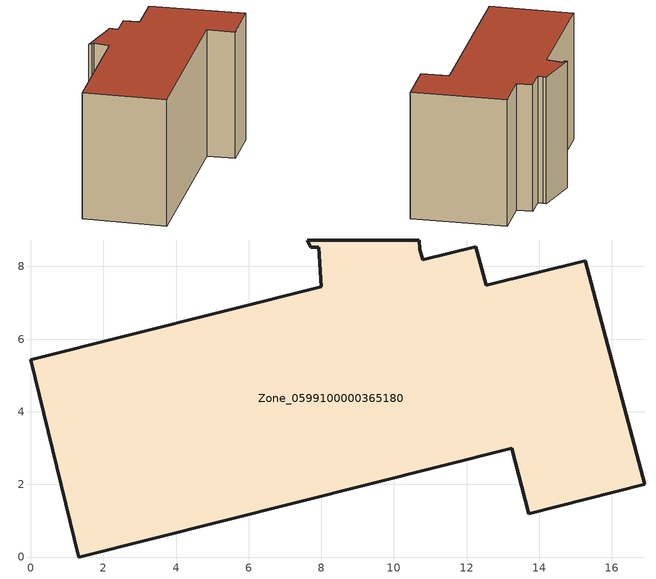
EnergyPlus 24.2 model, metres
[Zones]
Zone_0599100000365180
 floor ground (C_G): 10.79,8.18 12.25,8.54 12.54,7.49 15.26,8.16 16.9,2 13.71,1.19 13.24,3 1.32,0 0,5.43 7.99,7.43 7.93,8.53 7.7,8.53 7.62,8.73 10.69,8.73 10.7,8.48 z0
 wall outside (C_F): 7.99,7.43 0,5.43 1.32,0 13.24,3 13.71,1.19 16.9,2 15.26,8.16 12.54,7.49 12.25,8.54 10.79,8.18 10.7,8.48 10.69,8.73 7.62,8.73 7.7,8.53 7.93,8.53 7.99,7.43 z0:8.8
 roof outside (C_R): 10.69,8.73 7.62,8.73 7.7,8.53 7.93,8.53 7.99,7.43 0,5.43 1.32,0 13.24,3 13.71,1.19 16.9,2 15.26,8.16 12.54,7.49 12.25,8.54 10.79,8.18 10.7,8.48 z8.8
[BUILDING]
Pand.0599100000365180: North Axis=0; Terrain=City; Loads Convergence Tolerance Value=0.04; Temperature Convergence Tolerance Value=0.4; Solar Distribution=FullExterior; Maximum Number of Warmup Days=25; Minimum Number of Warmup Days=1
[Site:Location]
Rotterdam.The.Hague.AP_ZH_NLD Design_Conditions: Latitude=51.96; Longitude=4.45; Time Zone=1; Elevation=-4.5
[SITE:GROUNDTEMPERATURE:BUILDINGSURFACE]
18, 18, 18, 18, 18, 18, 18, 18, 18, 18, 18, 18
[MATERIAL] Thermal Absorptance=0.9; Solar Absorptance=0.7; Visible Absorptance=0.7
Name | Roughness | Thickness | Conductivity | Density | Specific Heat
G.D.1992-2005 | MediumSmooth | 0.15 | 0.06 | 540 | 1210
F.D.1992-2005 | Rough | 0.3 | 0.12 | 1920 | 840
R.D.1992-2005 | MediumRough | 0.2 | 0.08 | 1500 | 1000
[CONSTRUCTION]
C_G: G.D.1992-2005
C_F: F.D.1992-2005
C_R: R.D.1992-2005
[ZONE]
Zone_0599100000365180: Type=1; Multiplier=1; Ceiling Height=Autocalculate; Volume=Autocalculate; Floor Area=autocalculate; Part of Total Floor Area=Yes
[ZONEINFILTRATION:DESIGNFLOWRATE]
Infil_Zone_0599100000365180: Zone or ZoneList or Space or SpaceList=Zone_0599100000365180; Schedule=AlwaysOn; Design Flow Rate Calculation Method=Flow/Area; Flow Rate per Floor Area=0.0021; Constant Term Coefficient=1; Temperature Term Coefficient=0; Velocity Term Coefficient=0; Velocity Squared Term Coefficient=0
[HVACTEMPLATE:ZONE:IDEALLOADSAIRSYSTEM]
Zone_0599100000365180: Maximum Heating Supply Air Temperature=50; Minimum Cooling Supply Air Temperature=13; Maximum Heating Supply Air Humidity Ratio=0.0156; Minimum Cooling Supply Air Humidity Ratio=0.0077; Heating Limit=NoLimit; Cooling Limit=NoLimit; Dehumidification Control Type=ConstantSensibleHeatRatio; Cooling Sensible Heat Ratio=0.7; Dehumidification Setpoint=60; Humidification Control Type=None; Humidification Setpoint=30; Outdoor Air Method=None; Outdoor Air Flow Rate per Person=0.00944; Outdoor Air Flow Rate per Zone Floor Area=0; Outdoor Air Flow Rate per Zone=0; Demand Controlled Ventilation Type=None; Outdoor Air Economizer Type=NoEconomizer; Heat Recovery Type=None; Sensible Heat Recovery Effectiveness=0.7; Latent Heat Recovery Effectiveness=0.65
[ZONECONTROL:THERMOSTAT]
ThermostatControl_Zone_0599100000365180: Zone or ZoneList=Zone_0599100000365180; Control Type Schedule=DualSetpointControlType; Control 1=Thermostat_Zone_0599100000365180; Temperature Difference Between Cutout And Setpoint=0
[THERMOSTATSETPOINT:DUALSETPOINT]
Thermostat_Zone_0599100000365180: Heating Setpoint Temperature Schedule=HeatingSetpoint_Zone_0599100000365180; Cooling Setpoint Temperature Schedule=CoolingSetpoint_Zone_0599100000365180
[SCHEDULE:COMPACT]
HeatingSetpoint_Zone_0599100000365180: Through: 12/31, For: AllDays, Until: 24:00, 21
CoolingSetpoint_Zone_0599100000365180: Through: 12/31, For: AllDays, Until: 24:00, 24
DualSetpointControlType: Through: 12/31, For: AllDays, Until: 24:00, 4
AlwaysOn: Through: 12/31, For: AllDays, Until: 24:00, 1
